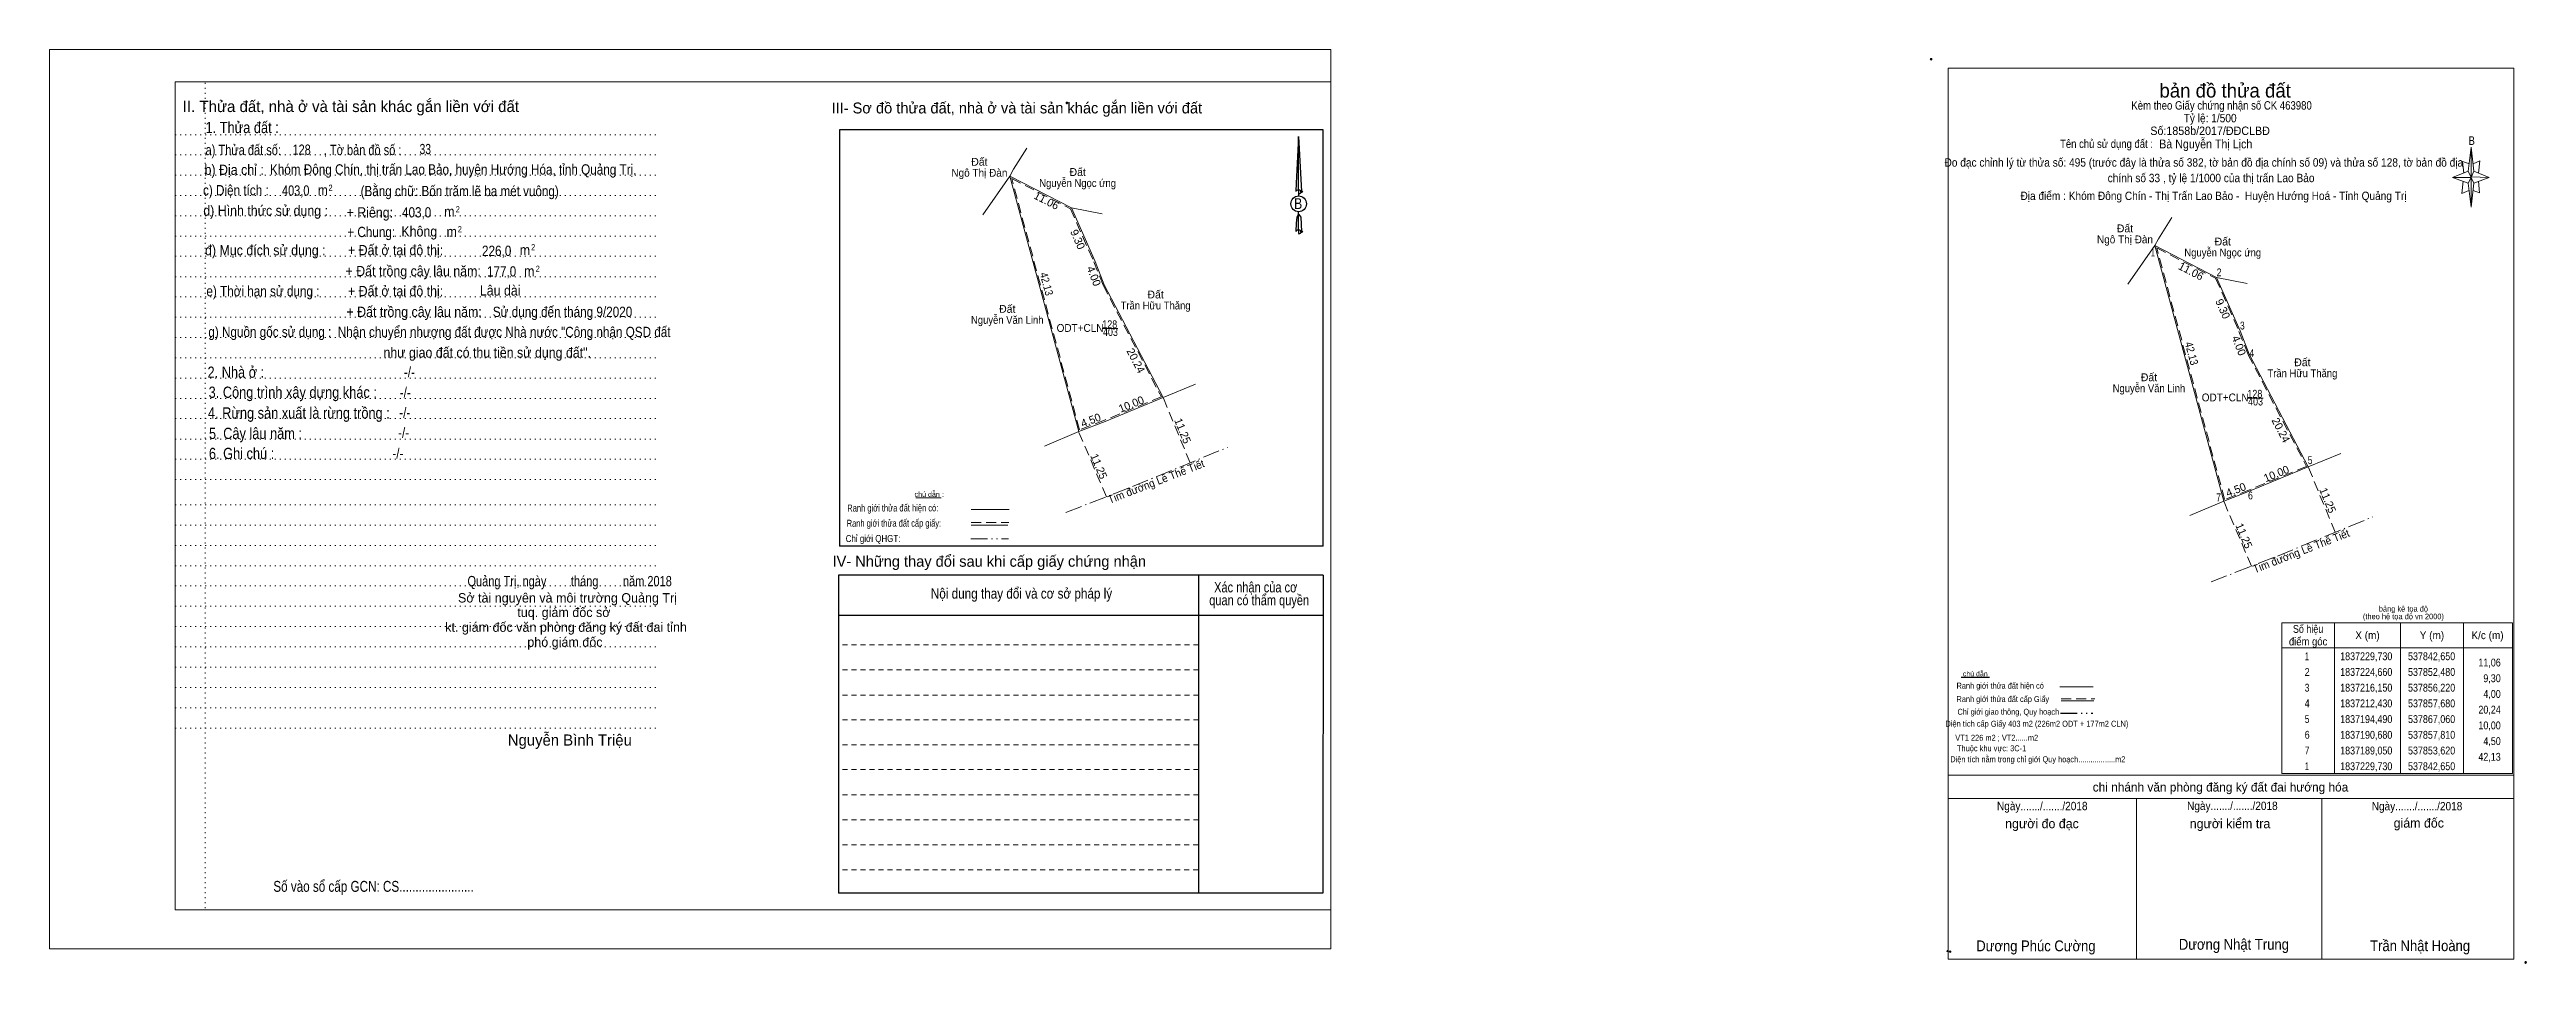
# Model space of a CAD drawing. Header units: metres. Extents: x 537294 to 537902, y 1837115 to 1837264.
# Drawn here: x 537507.7 to 537901.8, y 1837115.5 to 1837260.9 of the extents above; entities that cross this region are included whole.
import ezdxf
from ezdxf.enums import TextEntityAlignment as Align

# ---------------------------------------------------------------- set-up
doc = ezdxf.new("R2010")
doc.units = ezdxf.units.M
doc.header["$LTSCALE"] = 0.53
doc.header["$PDMODE"] = 32
doc.header["$PDSIZE"] = 0.265
for name, pattern in [('DASH_DOUBLE_DOT', [9.2, 5, -1.2, 0.3, -1.2, 0.3, -1.2]), ('DOT_DASHED', [7.7, 5, -1.2, 0.3, -1.2]), ('DOTTED', [1.5, 0.3, -1.2]), ('MEDIUM_DASHED', [4.5, 3, -1.5]), ('SHORT_DASHED', [2.7, 1.5, -1.2])]:
    doc.linetypes.add(name, pattern=pattern)
for name, color, linetype, lineweight in [('1', 7, 'DOTTED', 13), ('18', 7, 'Continuous', 25), ('28', 7, 'SHORT_DASHED', 13), ('55', 7, 'Continuous', 13), ('63', 7, 'Continuous', 13), ('7', 7, 'Continuous', 13), ('8', 7, 'Continuous', 13)]:
    doc.layers.add(name, color=color, linetype=linetype, lineweight=lineweight)

msp = doc.modelspace()

# ---------------------------------------------------------------- linework, layer by layer
at = {"layer": '1', "linetype": 'Continuous'}
for p, q in [((537527.64, 1837255.76), (537711.56, 1837255.76)), ((537527.64, 1837255.76), (537527.64, 1837124.03)), ((537711.56, 1837255.76), (537711.56, 1837123)), ((537527.64, 1837124.03), (537711.56, 1837124.03))]:
    msp.add_line(p, q, dxfattribs=at)
at = {"layer": '1'}
for p, q in [((537532.44, 1837255.6), (537532.44, 1837123.97)), ((537527.64, 1837247.35), (537535.1, 1837247.35)), ((537527.64, 1837247.35), (537604.2, 1837247.35)), ((537527.64, 1837244.17), (537604.2, 1837244.17)), ((537527.64, 1837240.95), (537604.2, 1837240.95)), ((537527.64, 1837237.71), (537604.2, 1837237.71)), ((537527.64, 1837234.47), (537604.2, 1837234.47)), ((537527.64, 1837231.23), (537604.2, 1837231.23)), ((537527.64, 1837228.04), (537604.2, 1837228.04)), ((537527.64, 1837224.77), (537604.2, 1837224.77)), ((537527.64, 1837221.54), (537604.2, 1837221.54)), ((537527.64, 1837218.35), (537604.2, 1837218.35)), ((537527.64, 1837215.07), (537604.2, 1837215.07)), ((537527.64, 1837211.86), (537604.2, 1837211.86)), ((537527.64, 1837208.63), (537604.2, 1837208.63)), ((537527.64, 1837205.4), (537604.2, 1837205.4)), ((537527.64, 1837202.19), (537604.2, 1837202.19)), ((537527.64, 1837198.94), (537604.2, 1837198.94)), ((537527.64, 1837195.73), (537604.2, 1837195.73)), ((537527.64, 1837192.49), (537604.2, 1837192.49)), ((537527.64, 1837188.49), (537604.2, 1837188.49)), ((537527.64, 1837185.21), (537604.2, 1837185.21)), ((537527.64, 1837182.01), (537604.2, 1837182.01)), ((537527.64, 1837178.78), (537604.2, 1837178.78)), ((537527.64, 1837175.56), (537604.2, 1837175.56)), ((537527.64, 1837172.35), (537604.2, 1837172.35)), ((537527.64, 1837169.09), (537604.2, 1837169.09)), ((537527.64, 1837165.88), (537604.2, 1837165.88)), ((537527.64, 1837162.62), (537604.2, 1837162.62)), ((537527.64, 1837159.42), (537604.2, 1837159.42)), ((537527.64, 1837156.17), (537604.2, 1837156.17)), ((537527.64, 1837152.94), (537604.2, 1837152.94))]:
    msp.add_line(p, q, dxfattribs=at)
at = {"layer": '1', "linetype": 'Continuous'}
msp.add_lwpolyline([(537507.67, 1837117.83), (537711.56, 1837117.83), (537711.56, 1837260.92), (537507.67, 1837260.92)], close=True, dxfattribs=at)
msp.add_lwpolyline([(537535.1, 1837255.76), (537711.56, 1837255.76), (537711.56, 1837124.03), (537535.1, 1837124.03)], dxfattribs=at)
at = {"layer": '18'}
for p, q in [((537706.41, 1837247.1), (537706.88, 1837238.32)), ((537706.41, 1837247.1), (537706.88, 1837238.32)), ((537706.41, 1837247.1), (537706.88, 1837238.32)), ((537706.04, 1837239.67), (537705.97, 1837238.32)), ((537706.41, 1837238.59), (537706.41, 1837238.22)), ((537706.41, 1837238.22), (537706.41, 1837238.01)), ((537706.41, 1837238.01), (537706.41, 1837237.71)), ((537706.41, 1837238.01), (537706.41, 1837237.71)), ((537706.41, 1837238.01), (537706.41, 1837237.71)), ((537706.41, 1837234.71), (537706.41, 1837235.13)), ((537706.41, 1837234.71), (537706.41, 1837235.13)), ((537706.41, 1837234.71), (537706.41, 1837235.13)), ((537706.41, 1837234.71), (537706.77, 1837234.22)), ((537706.41, 1837234.71), (537706.77, 1837234.22)), ((537706.41, 1837234.71), (537706.77, 1837234.22)), ((537706.41, 1837232.24), (537706.41, 1837231.89)), ((537706.41, 1837231.89), (537706.41, 1837231.66)), ((537706.77, 1837234.22), (537706.88, 1837231.95)), ((537706.77, 1837234.22), (537706.88, 1837231.95)), ((537706.77, 1837234.22), (537706.88, 1837231.95))]:
    msp.add_line(p, q, dxfattribs=at)
for points in [[(537706.41, 1837238.59), (537706.41, 1837247.1), (537706.04, 1837239.67)], [(537706.41, 1837232.24), (537706.41, 1837234.71), (537706.11, 1837234.22), (537706.04, 1837233.29), (537705.97, 1837231.95)]]:
    msp.add_lwpolyline(points, dxfattribs=at)
for centre, start_param, end_param in [((537706.422, 1837238.2913), 1.57079633, 3.07445202), ((537706.422, 1837238.2913), 0.06714063, 1.57079633), ((537706.422, 1837238.2913), 4.71238898, 6.28318531), ((537706.422, 1837231.9112), 2.49106941, 3.07427841), ((537706.422, 1837231.9112), 1.57079633, 2.49106941), ((537706.422, 1837231.9112), 0.06714063, 1.57079633), ((537706.422, 1837231.9112), 4.71238898, 6.28318531)]:
    msp.add_ellipse(centre, major_axis=(0.4507, 0), ratio=0.655448, start_param=start_param, end_param=end_param, dxfattribs=at)
msp.add_ellipse((537706.4215, 1837236.365), major_axis=(0, 1.25), ratio=0.983453, dxfattribs=at)
for p in [(537706.88, 1837238.32), (537706.88, 1837231.95)]:
    msp.add_point(p, dxfattribs=at)
at = {"layer": '28', "linetype": 'Continuous', "lineweight": 25}
for p, q in [((537633.35, 1837248.13), (537633.35, 1837181.91)), ((537710.34, 1837181.91), (537633.35, 1837181.91)), ((537690.46, 1837177.25), (537690.5, 1837126.66)), ((537710.3, 1837177.25), (537710.26, 1837126.66)), ((537710.26, 1837170.83), (537633.23, 1837170.83)), ((537710.26, 1837126.66), (537633.23, 1837126.66))]:
    msp.add_line(p, q, dxfattribs=at)
at = {"layer": '28'}
for p, q in [((537690.46, 1837166.19), (537633.23, 1837166.19)), ((537690.46, 1837162.23), (537633.23, 1837162.23)), ((537690.46, 1837158.2), (537633.23, 1837158.2)), ((537690.46, 1837154.23), (537633.23, 1837154.23)), ((537690.46, 1837150.25), (537633.23, 1837150.25)), ((537690.46, 1837146.32), (537633.23, 1837146.32)), ((537690.46, 1837142.31), (537633.23, 1837142.31)), ((537690.46, 1837138.34), (537633.23, 1837138.34)), ((537690.43, 1837134.35), (537633.23, 1837134.35)), ((537690.43, 1837130.37), (537633.23, 1837130.37))]:
    msp.add_line(p, q, dxfattribs=at)
at = {"layer": '28', "linetype": 'Continuous', "lineweight": 25}
for points in [[(537710.34, 1837181.91), (537710.34, 1837248.13), (537633.35, 1837248.13)], [(537710.3, 1837177.25), (537633.23, 1837177.25), (537633.23, 1837126.66)]]:
    msp.add_lwpolyline(points, dxfattribs=at)
at = {"layer": '28'}
msp.add_point((537669.54, 1837252.43), dxfattribs=at)
at = {"layer": '55'}
for p, q in [((537645.51, 1837189.56), (537649.53, 1837189.59)), ((537654.29, 1837187.71), (537660.34, 1837187.71)), ((537654.32, 1837185.25), (537660.13, 1837185.25)), ((537654.32, 1837185.25), (537660.13, 1837185.25))]:
    msp.add_line(p, q, dxfattribs=at)
at = {"layer": '55', "linetype": 'DASH_DOUBLE_DOT'}
msp.add_line((537654.25, 1837183.06), (537660.28, 1837183.06), dxfattribs=at)
at = {"layer": '55', "linetype": 'MEDIUM_DASHED'}
msp.add_line((537654.32, 1837185.65), (537660.3, 1837185.65), dxfattribs=at)
at = {"layer": '63'}
for p, q in [((537871.24, 1837169.71), (537871.24, 1837145.71)), ((537881.74, 1837169.71), (537881.74, 1837145.71)), ((537891.74, 1837169.71), (537891.74, 1837145.71)), ((537862.84, 1837165.71), (537899.54, 1837165.71))]:
    msp.add_line(p, q, dxfattribs=at)
msp.add_lwpolyline([(537862.84, 1837169.71), (537899.54, 1837169.71), (537899.54, 1837145.71), (537862.84, 1837145.71)], close=True, dxfattribs=at)
at = {"layer": '7'}
for p, q in [((537663.18, 1837245.24), (537661.05, 1837241.86)), ((537660.45, 1837240.79), (537656.17, 1837234.63)), ((537661.05, 1837241.86), (537660.45, 1837240.79)), ((537671.42, 1837200.11), (537660.45, 1837240.79)), ((537674.02, 1837227.21), (537670.28, 1837235.72)), ((537843.25, 1837230.8), (537842.65, 1837229.73)), ((537845.38, 1837234.18), (537843.25, 1837230.8)), ((537674.02, 1837227.21), (537675.48, 1837223.49)), ((537842.65, 1837229.73), (537838.37, 1837223.57)), ((537853.62, 1837189.05), (537842.65, 1837229.73)), ((537856.22, 1837216.15), (537852.48, 1837224.66)), ((537675.24, 1837216.5), (537677.67, 1837216.5)), ((537856.22, 1837216.15), (537857.68, 1837212.43)), ((537857.44, 1837205.44), (537859.87, 1837205.44))]:
    msp.add_line(p, q, dxfattribs=at)
at = {"layer": '7', "linetype": 'MEDIUM_DASHED'}
for p, q in [((537689.15, 1837195.15), (537684.86, 1837205.55)), ((537675.83, 1837189.76), (537671.42, 1837200.11)), ((537871.35, 1837184.09), (537867.06, 1837194.49)), ((537858.03, 1837178.7), (537853.62, 1837189.05))]:
    msp.add_line(p, q, dxfattribs=at)
at = {"layer": '7', "linetype": 'DOT_DASHED'}
for p, q in [((537679.97, 1837191.37), (537695.1, 1837197.6)), ((537669.4, 1837187.26), (537679.97, 1837191.37)), ((537862.17, 1837180.31), (537877.3, 1837186.54)), ((537851.6, 1837176.2), (537862.17, 1837180.31))]:
    msp.add_line(p, q, dxfattribs=at)
at = {"layer": '7'}
for points in [[(537660.45, 1837240.79), (537670.28, 1837235.72), (537675.16, 1837234.76)], [(537674.02, 1837227.21), (537675.48, 1837223.49), (537684.86, 1837205.55)], [(537842.65, 1837229.73), (537852.48, 1837224.66), (537857.36, 1837223.7)], [(537856.22, 1837216.15), (537857.68, 1837212.43), (537867.06, 1837194.49)], [(537675.61, 1837201.74), (537684.86, 1837205.55), (537690.03, 1837207.68)], [(537666, 1837197.8), (537671.42, 1837200.11), (537675.61, 1837201.74)], [(537857.81, 1837190.68), (537867.06, 1837194.49), (537872.23, 1837196.62)], [(537848.2, 1837186.74), (537853.62, 1837189.05), (537857.81, 1837190.68)]]:
    msp.add_lwpolyline(points, dxfattribs=at)
for points in [[(537660.45, 1837240.79), (537670.28, 1837235.72), (537674.02, 1837227.21), (537675.48, 1837223.49), (537684.86, 1837205.55), (537675.61, 1837201.74), (537671.42, 1837200.11)], [(537842.65, 1837229.73), (537852.48, 1837224.66), (537856.22, 1837216.15), (537857.68, 1837212.43), (537867.06, 1837194.49), (537857.81, 1837190.68), (537853.62, 1837189.05)]]:
    msp.add_lwpolyline(points, close=True, dxfattribs=at)
at = {"layer": '7', "linetype": 'MEDIUM_DASHED'}
for points in [[(537660.76, 1837240.4), (537670.13, 1837235.57), (537673.84, 1837227.13), (537675.3, 1837223.41), (537684.58, 1837205.65), (537675.54, 1837201.93), (537671.56, 1837200.38)], [(537842.96, 1837229.34), (537852.33, 1837224.51), (537856.04, 1837216.07), (537857.5, 1837212.35), (537866.78, 1837194.59), (537857.74, 1837190.87), (537853.76, 1837189.32)]]:
    msp.add_lwpolyline(points, close=True, dxfattribs=at)
at = {"layer": '8'}
for p, q in [((537892.51, 1837241.54), (537893, 1837245.38)), ((537892.51, 1837239.67), (537890.03, 1837240.55)), ((537893.39, 1837239.67), (537893, 1837235.84)), ((537894.29, 1837238.12), (537893.29, 1837238.5)), ((537893.39, 1837241.54), (537895.87, 1837240.55)), ((537894.17, 1837239.96), (537894.29, 1837238.12)), ((537827.55, 1837159.48), (537832.85, 1837159.48)), ((537827.75, 1837157.29), (537832.93, 1837157.29)), ((537809.75, 1837145.46), (537899.75, 1837145.46)), ((537809.75, 1837141.72), (537899.75, 1837141.72)), ((537810.18, 1837141.72), (537898.56, 1837141.72)), ((537810.18, 1837141.72), (537898.56, 1837141.72)), ((537839.71, 1837116.18), (537839.71, 1837141.72)), ((537869.23, 1837116.18), (537869.23, 1837141.72))]:
    msp.add_line(p, q, dxfattribs=at)
at = {"layer": '8', "lineweight": 25}
msp.add_line((537816.35, 1837160.96), (537811.81, 1837160.96), dxfattribs=at)
at = {"layer": '8', "linetype": 'MEDIUM_DASHED'}
msp.add_line((537827.75, 1837157.61), (537833.09, 1837157.61), dxfattribs=at)
at = {"layer": '8', "linetype": 'DASH_DOUBLE_DOT', "lineweight": 25}
msp.add_line((537827.65, 1837155.3), (537832.8, 1837155.3), dxfattribs=at)
at = {"layer": '8'}
for points in [[(537809.75, 1837257.98), (537899.75, 1837257.98), (537899.75, 1837116.18), (537809.75, 1837116.18)], [(537893, 1837245.38), (537893.39, 1837241.54), (537893, 1837240.55)], [(537893, 1837240.55), (537890.03, 1837240.55), (537892.51, 1837241.54), (537893.39, 1837239.67), (537895.87, 1837240.55), (537893, 1837240.67)], [(537893, 1837240.55), (537893, 1837235.84), (537892.51, 1837239.67)]]:
    msp.add_lwpolyline(points, close=True, dxfattribs=at)
for points in [[(537892.71, 1837242.74), (537891.61, 1837243.12), (537891.81, 1837241.25)], [(537893.29, 1837242.74), (537894.37, 1837243.22), (537894.17, 1837241.25)], [(537893, 1837240.55), (537892.51, 1837241.54), (537890.03, 1837240.55)], [(537891.71, 1837239.96), (537891.52, 1837238), (537892.59, 1837238.5)], [(537893, 1837240.55), (537893.39, 1837239.67), (537895.87, 1837240.55)]]:
    msp.add_lwpolyline(points, dxfattribs=at)
for p in [(537807.05, 1837259.38), (537809.69, 1837117.46), (537810.08, 1837117.36), (537901.65, 1837115.68), (537901.65, 1837115.61)]:
    msp.add_point(p, dxfattribs=at)

# ---------------------------------------------------------------- texts
at = {"layer": '18'}
for s, height, p in [('II. Thửa đất, nhà ở và tài sản khác gắn liền với đất', 1.788, (537555.615, 1837250.97)), ('Sở tài nguyên và môi trường Quảng Trị', 1.49, (537590.085, 1837172.92)), ('tuq. giám đốc sở', 1.491, (537589.515, 1837170.61)), ('kt. giám đốc văn phòng đăng ký đất đai tỉnh', 1.491, (537589.855, 1837168.26)), ('phó giám đốc', 1.491, (537589.675, 1837165.88)), ('Nguyễn Bình Triệu', 1.77, (537590.455, 1837150.15))]:
    msp.add_text(s, height=height, dxfattribs=at).set_placement(p, align=Align.CENTER)
for s, height, width, p in [('1. Thửa đất :', 1.788, 0.85, (537538.315, 1837247.62)), ('b) Địa chỉ : ', 1.639, 0.9, (537537.325, 1837240.97)), ('a) Thửa đất số:              , Tờ bản đồ số : ', 1.639, 0.8, (537548.325, 1837244.12)), ('128', 1.63, 0.8, (537547.78, 1837244.17)), ('33', 1.63, 0.75, (537567.455, 1837244.27)), ('c) Diện tích :                                                   ', 1.639, 0.85, (537550.515, 1837237.71)), ('403,0', 1.63, 0.8, (537546.84, 1837237.67)), (' m', 1.639, 0.85, (537550.9, 1837237.73)), ('2', 0.9926, 0.75, (537552.385, 1837238.43)), ('(Bằng chữ: Bốn trăm lẽ ba mét vuông)', 1.63, 0.85, (537572.93, 1837237.59)), ('d) Hình thức sử dụng :', 1.638, 0.9, (537542.055, 1837234.47)), ('+ Riêng: ', 1.638, 0.9, (537558.905, 1837234.18)), ('403,0', 1.63, 0.85, (537566.08, 1837234.2)), (' m', 1.638, 0.9, (537571.015, 1837234.31)), ('2', 0.9926, 0.8, (537572.63, 1837235)), ('B', 1.716, 0.85, (537706.34, 1837235.54)), ('       + Chung:', 1.638, 0.85, (537557.04, 1837231.07)), ('Không', 1.638, 0.9, (537566.5, 1837231.17)), (' m', 1.638, 0.9, (537571.395, 1837231.11)), ('2', 0.9926, 0.8, (537572.96, 1837231.85)), ('đ) Mục đích sử dụng :', 1.638, 0.9, (537542.005, 1837228.17)), ('+ Đất trồng cây lâu năm:', 1.638, 0.9, (537565.53, 1837224.85)), ('+ Đất ở tại đô thị:', 1.637, 0.9, (537562.73, 1837228.18)), ('226,0', 1.64, 0.85, (537578.815, 1837228.07)), ('177,0', 1.63, 0.85, (537579.6, 1837224.8)), (' m', 1.638, 0.9, (537583.035, 1837228.2)), ('2', 0.9926, 0.8, (537584.62, 1837228.96)), ('2', 0.9926, 0.8, (537585.35, 1837225.53)), ('e) Thời hạn sử dụng :', 1.638, 0.85, (537541.625, 1837221.66)), ('+ Đất ở tại đô thị:', 1.637, 0.9, (537562.73, 1837221.67)), ('Lâu dài', 1.638, 0.9, (537579.375, 1837221.76)), (' m', 1.638, 0.9, (537583.725, 1837224.85)), ('+ Đất trồng cây lâu năm:', 1.638, 0.9, (537565.68, 1837218.36)), (' Sử dụng đến tháng 9/2020', 1.64, 0.85, (537589.035, 1837218.36)), ('g) Nguồn gốc sử dụng :', 1.638, 0.85, (537542.72, 1837215.17)), ('2. Nhà ở :', 1.788, 0.85, (537537.315, 1837208.68)), ('3. Công trình xây dựng khác :', 1.788, 0.85, (537546.37, 1837205.49)), ('4. Rừng sản xuất là rừng trồng :', 1.788, 0.85, (537547.34, 1837202.2)), ('5. Cây lâu năm :', 1.788, 0.85, (537540.44, 1837198.94)), ('6. Ghi chú :', 1.788, 0.85, (537538.225, 1837195.75)), ('Quảng Trị, ngày        tháng        năm 2018', 1.637, 0.8, (537590.43, 1837175.51)), ('Số vào sổ cấp GCN: CS.......................', 1.736, 0.8, (537559.225, 1837126.88))]:
    msp.add_text(s, height=height, dxfattribs=dict(at, width=width)).set_placement(p, align=Align.CENTER)
for s, height, width, p in [(' Khóm Đông Chín, thị trấn Lao Bảo, huyện Hướng Hóa, tỉnh Quảng Trị.', 1.64, 0.85, (537542.22, 1837241.02)), ('Nhận chuyển nhượng đất được Nhà nước "Công nhận QSD đất ', 1.637, 0.85, (537553.53, 1837215.16)), ('như giao đất có thu tiền sử dụng đất".', 1.637, 0.9, (537560.8, 1837211.88))]:
    msp.add_text(s, height=height, dxfattribs=dict(at, width=width)).set_placement(p)
at = {"layer": '28'}
for s, p in [('III- Sơ đồ thửa đất, nhà ở và tài sản khác gắn liền với đất', (537661.575, 1837250.75)), ('IV- Những thay đổi sau khi cấp giấy chứng nhận', (537657.195, 1837178.61))]:
    msp.add_text(s, height=1.738, dxfattribs=at).set_placement(p, align=Align.CENTER)
for s, width, p in [('-/-', 0.85, (537564.27, 1837205.52)), ('-/-', 0.85, (537564.93, 1837208.77)), ('-/-', 0.85, (537564.2, 1837202.33)), ('-/-', 0.85, (537564.01, 1837199.13)), ('-/-', 0.85, (537563.1, 1837195.84)), ('Nội dung thay đổi và cơ sở pháp lý', 0.85, (537662.32, 1837173.54)), ('Xác nhận của cơ', 0.8, (537699.59, 1837174.53)), (' quan có thẩm quyền', 0.8, (537699.895, 1837172.48))]:
    msp.add_text(s, height=1.639, dxfattribs=dict(at, width=width)).set_placement(p, align=Align.CENTER)
at = {"layer": '55'}
for s, height, width, p in [('Ranh giới thửa đất hiện có:', 1.119, 0.8, (537641.8437, 1837187.4074)), ('Chỉ giới QHGT:', 1.114, 0.85, (537638.7087, 1837182.5503)), ('Ranh giới thửa đất cấp giấy:', 1.114, 0.8, (537642.0237, 1837184.988))]:
    msp.add_text(s, height=height, rotation=0.135, dxfattribs=dict(at, width=width)).set_placement(p, align=Align.CENTER)
msp.add_text('chú dẫn :', height=0.8225, rotation=359.974, dxfattribs=at).set_placement((537647.6348, 1837189.7289), align=Align.CENTER)
at = {"layer": '63'}
for s, width, p in [('điểm góc', 0.9, (537867.04, 1837166.09)), ('Số hiệu', 0.85, (537867.04, 1837168.09)), ('X (m)', 0.95, (537876.49, 1837167.09)), ('Y (m)', 0.95, (537886.745, 1837167.09)), ('K/c (m)', 0.95, (537895.585, 1837167.09)), (' 1', 0.75, (537866.69, 1837163.74)), ('1837229,730', 0.85, (537876.29, 1837163.74)), ('537842,650', 0.85, (537886.69, 1837163.74)), (' 3', 0.8, (537866.685, 1837158.74)), (' 2', 0.85, (537866.695, 1837161.24)), ('1837224,660', 0.85, (537876.29, 1837161.24)), ('1837216,150', 0.85, (537876.29, 1837158.74)), ('537852,480', 0.85, (537886.69, 1837161.24)), ('537856,220', 0.85, (537886.69, 1837158.74)), (' 4', 0.85, (537866.69, 1837156.24)), ('1837212,430', 0.85, (537876.29, 1837156.24)), ('537857,680', 0.85, (537886.69, 1837156.24)), (' 5', 0.8, (537866.695, 1837153.74)), (' 6', 0.85, (537866.695, 1837151.24)), ('1837194,490', 0.85, (537876.29, 1837153.74)), ('1837190,680', 0.85, (537876.29, 1837151.24)), ('537867,060', 0.85, (537886.69, 1837153.74)), ('537857,810', 0.85, (537886.69, 1837151.24)), (' 7', 0.8, (537866.695, 1837148.74)), ('1837189,050', 0.85, (537876.29, 1837148.74)), ('537853,620', 0.85, (537886.69, 1837148.74)), (' 1', 0.75, (537866.69, 1837146.24)), ('1837229,730', 0.85, (537876.29, 1837146.24)), ('537842,650', 0.85, (537886.69, 1837146.24))]:
    msp.add_text(s, height=1.25, dxfattribs=dict(at, width=width)).set_placement(p, align=Align.CENTER)
at = {"layer": '63', "width": 0.85}
for s, p in [('11,06', (537897.69, 1837162.74)), ('9,30', (537897.69, 1837160.24)), ('20,24', (537897.69, 1837155.24)), ('4,00', (537897.69, 1837157.74)), ('10,00', (537897.69, 1837152.74)), ('4,50', (537897.69, 1837150.24)), ('42,13', (537897.69, 1837147.74))]:
    msp.add_text(s, height=1.25, dxfattribs=at).set_placement(p, align=Align.RIGHT)
at = {"layer": '7'}
for p in [(537655.62, 1837242.43), (537671.26, 1837240.8), (537837.9, 1837231.83), (537853.46, 1837229.74), (537683.66, 1837221.31), (537660.06, 1837219.02), (537866.13, 1837210.53), (537841.72, 1837208.14)]:
    msp.add_text('Đất', height=1.25, dxfattribs=at).set_placement(p, align=Align.CENTER)
for s, width, p in [('Ngô Thị Đàn', 0.95, (537655.625, 1837240.68)), ('Nguyễn Ngọc ứng', 0.9, (537671.255, 1837239.05)), ('Ngô Thị Đàn', 0.95, (537837.905, 1837230.08)), ('Nguyễn Ngọc ứng', 0.9, (537853.455, 1837227.99)), ('Nguyễn Văn Linh', 0.9, (537660.055, 1837217.27)), ('Trần Hữu Thăng', 0.9, (537683.66, 1837219.56)), ('ODT+CLN', 0.95, (537671.64, 1837215.99)), ('128', 0.85, (537676.365, 1837216.57)), ('403', 0.85, (537676.475, 1837215.34)), ('Nguyễn Văn Linh', 0.9, (537841.715, 1837206.39)), ('128', 0.85, (537858.565, 1837205.51)), ('Trần Hữu Thăng', 0.9, (537866.13, 1837208.78)), ('ODT+CLN', 0.95, (537853.84, 1837204.93)), ('403', 0.85, (537858.675, 1837204.28))]:
    msp.add_text(s, height=1.25, dxfattribs=dict(at, width=width)).set_placement(p, align=Align.CENTER)
for s, rotation, p in [('11.06', 332.717, (537666.0136, 1837236.3234)), ('9.30', 293.725, (537670.6962, 1837230.4615)), ('11.06', 332.717, (537848.1235, 1837225.0834)), ('4.00', 291.429, (537673.2531, 1837224.6433)), ('9.30', 293.725, (537852.8962, 1837219.4015)), ('4.00', 291.429, (537855.4531, 1837213.5833)), ('20.24', 297.603, (537679.951, 1837211.1246)), ('4.50', 21.257, (537673.5734, 1837201.3465)), ('10.00', 22.386, (537680.027, 1837203.8996)), ('11.25', 292.416, (537687.3903, 1837199.9983)), ('20.24', 297.603, (537862.151, 1837200.0646)), ('11.25', 293.078, (537674.0553, 1837194.3499)), ('4.50', 21.257, (537855.7734, 1837190.2865)), ('10.00', 22.386, (537862.227, 1837192.8396)), ('11.25', 292.416, (537869.5903, 1837188.9383)), ('11.25', 293.078, (537856.2553, 1837183.29))]:
    msp.add_text(s, height=1.25, rotation=rotation, dxfattribs=at).set_placement(p, align=Align.CENTER)
for s, width, p in [(' 1', 0.75, (537842.71, 1837227.99)), (' 2', 0.85, (537853.27, 1837224.83)), (' 3', 0.8, (537856.95, 1837216.37)), (' 4', 0.85, (537858.47, 1837211.98)), (' 5', 0.8, (537867.73, 1837194.94)), (' 7', 0.8, (537853.17, 1837189.04)), (' 7', 0.8, (537853.17, 1837189.04)), (' 6', 0.85, (537858.26, 1837189.33))]:
    msp.add_text(s, height=1.25, dxfattribs=dict(at, width=width)).set_placement(p, align=Align.RIGHT)
for s, rotation, width, p in [('42.13', 285.092, 0.9, (537665.6962, 1837223.4527)), ('42.13', 285.092, 0.9, (537847.8962, 1837212.3927)), ('Tim đường Lê Thế Tiết', 21.269, 0.95, (537683.9633, 1837191.5807)), ('Tim đường Lê Thế Tiết', 21.269, 0.95, (537866.1633, 1837180.5207))]:
    msp.add_text(s, height=1.25, rotation=rotation, dxfattribs=dict(at, width=width)).set_placement(p, align=Align.CENTER)
at = {"layer": '8'}
for s, height, p in [('bản đồ thửa đất', 2.214, (537853.84, 1837253.28)), ('(theo hệ tọa độ vn 2000)', 0.885, (537882.205, 1837170.26)), ('bảng kê tọa độ', 0.885, (537882.2, 1837171.48)), ('chi nhánh văn phòng đăng ký đất đai hướng hóa', 1.41, (537853.1, 1837142.84)), ('người đo đạc', 1.476, (537824.695, 1837137)), ('người kiểm tra', 1.476, (537854.615, 1837137)), ('giám đốc', 1.475, (537884.65, 1837137.1))]:
    msp.add_text(s, height=height, dxfattribs=at).set_placement(p, align=Align.CENTER)
for s, height, width, p in [('Kèm theo Giấy chứng nhận số CK 463980', 1.34, 0.85, (537853.27, 1837251.36)), ('Tỷ lệ: 1/500', 1.34, 0.9, (537851.45, 1837249.34)), ('Tên chủ sử dụng đất :', 1.328, 0.85, (537834.965, 1837245.26)), ('Số:1858b/2017/ĐĐCLBĐ', 1.34, 0.95, (537851.445, 1837247.32)), ('B', 1.356, 0.8, (537893.08, 1837245.74)), ('Đo đạc chỉnh lý từ thửa số: 495 (trước đây là thửa số 382, tờ bản đồ địa chính số 09) và thửa số 128, tờ bản đồ địa ', 1.34, 0.9, (537850.675, 1837242.28)), ('Địa điểm : Khóm Đông Chín - Thị Trấn Lao Bảo -  Huyện Hướng Hoá - Tỉnh Quảng Trị ', 1.335, 0.9, (537852.21, 1837236.97)), ('chính số 33 , tỷ lệ 1/1000 của thị trấn Lao Bảo', 1.34, 0.9, (537851.605, 1837239.81)), ('Ranh giới thửa đất hiện có ', 0.9448, 0.9, (537818.21, 1837159.21)), ('chú dẫn', 0.787, 1.05, (537814.08, 1837161.18)), ('Ranh giới thửa đất cấp Giấy', 0.9448, 0.9, (537818.46, 1837157.08)), ('Chỉ giới giao thông, Quy hoạch', 0.9448, 0.9, (537819.335, 1837155.06)), ('Diện tích cấp Giấy 403 m2 (226m2 ODT + 177m2 CLN)', 0.95, 0.9, (537823.885, 1837153.15)), ('VT1 226 m2 ; VT2......m2', 0.95, 0.9, (537817.49, 1837150.92)), ('Diện tích nằm trong chỉ giới Quy hoạch..................m2', 0.945, 0.9, (537824.03, 1837147.5)), ('Thuộc khu vực: 3C-1', 0.95, 0.9, (537816.68, 1837149.25)), ('Ngày......./......./2018', 1.33, 0.9, (537824.74, 1837139.87)), ('Ngày......./......./2018', 1.33, 0.9, (537854.99, 1837139.9)), ('Ngày......./......./2018', 1.33, 0.9, (537884.37, 1837139.84)), ('Dương Phúc Cường', 1.722, 0.9, (537823.73, 1837117.42)), ('Dương Nhật Trung', 1.725, 0.9, (537855.23, 1837117.66)), ('Trần Nhật Hoàng', 1.722, 0.9, (537884.86, 1837117.44))]:
    msp.add_text(s, height=height, dxfattribs=dict(at, width=width)).set_placement(p, align=Align.CENTER)
at = {"layer": '8', "width": 0.9}
msp.add_text('Bà Nguyễn Thị Lịch', height=1.41, dxfattribs=at).set_placement((537843.35, 1837245.19))

doc.saveas('drawing.dxf')
